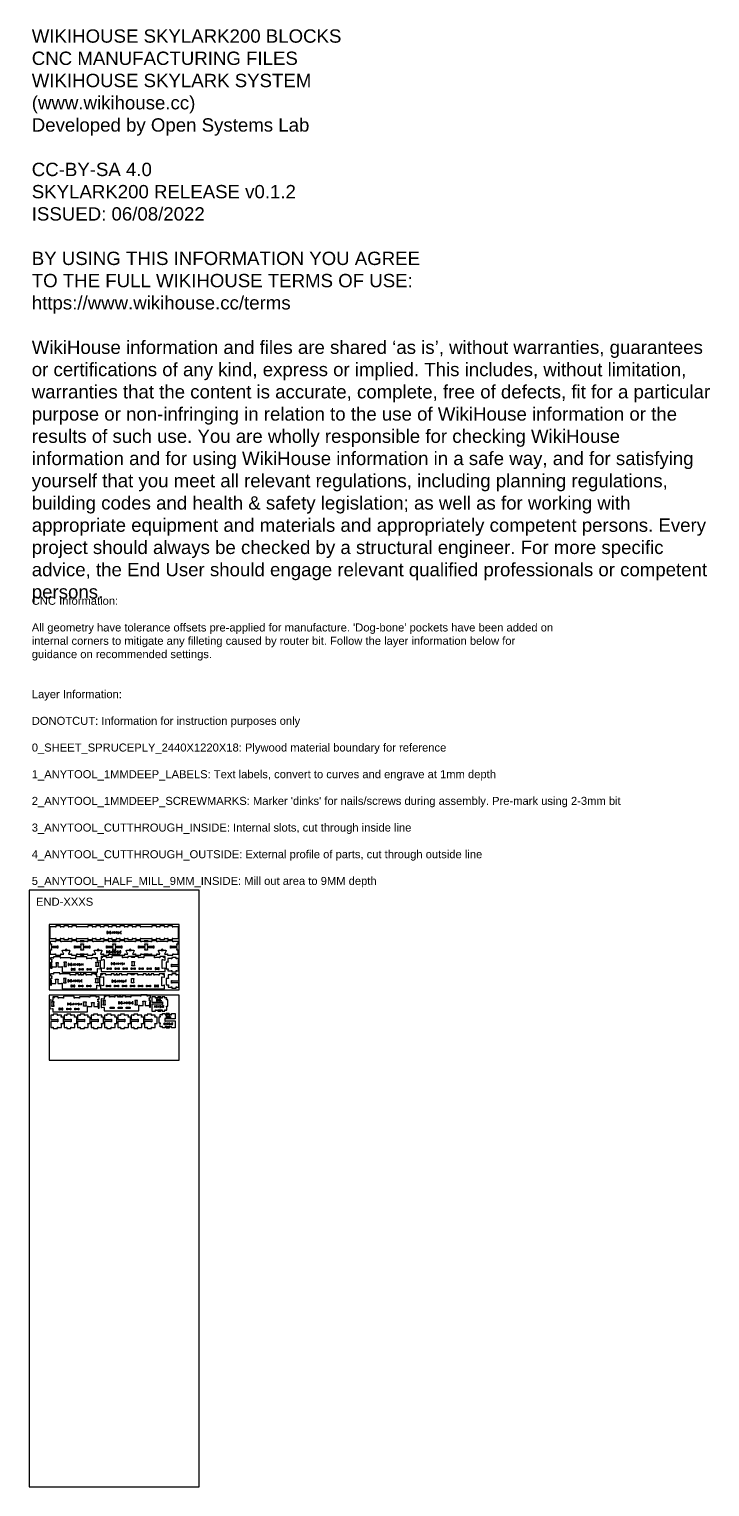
# Model space of a CAD drawing. Extents: x 0 to 12757, y 0 to 27326.
import ezdxf

# ---------------------------------------------------------------- set-up
doc = ezdxf.new("R2010")
doc.units = 0
for name, color, linetype in [('0_SHEET_SPRUCEPLY_2440X122', 1, 'CONTINUOUS'), ('1_ANYTOOL_1MMDEEP_LABELS_S', 2, 'CONTINUOUS'), ('3_ANYTOOL_CUTTHROUGH_INSID', 4, 'CONTINUOUS'), ('4_ANYTOOL_CUTTHROUGH_OUTSI', 5, 'CONTINUOUS'), ('5_ANYTOOL_HALF_MILL_9MM_IN', 70, 'CONTINUOUS'), ('DONOTCUT', 7, 'CONTINUOUS')]:
    doc.layers.add(name, color=color, linetype=linetype)
doc.styles.add('ARIAL', font='')
doc.styles.get('ARIAL').set_extended_font_data('Arial')

msp = doc.modelspace()

# ---------------------------------------------------------------- linework, layer by layer
at = {"layer": '0_SHEET_SPRUCEPLY_2440X122'}
for points in [[(372, 10539), (372, 9319), (2812, 9319), (2812, 10539)], [(372, 9219), (372, 7999), (2812, 7999), (2812, 9219)]]:
    msp.add_lwpolyline(points, close=True, dxfattribs=at)
at = {"layer": '1_ANYTOOL_1MMDEEP_LABELS_S', "color": 2}
for points in [[(1474, 10408), (1458, 10408), (1458, 10372), (1474, 10372)], [(1470, 10392), (1458, 10392)], [(1482, 10372), (1482, 10408), (1502, 10372), (1502, 10408)], [(1586, 10372), (1562, 10408)], [(1562, 10372), (1586, 10408)], [(1618, 10372), (1594, 10408)], [(1594, 10372), (1618, 10408)], [(1650, 10372), (1626, 10408)], [(1626, 10372), (1650, 10408)], [(1688, 10372), (1704, 10408)], [(1538, 10384), (1554, 10384)], [(1463, 10047), (1447, 10047), (1447, 10011), (1463, 10011)], [(1459, 10031), (1447, 10031)], [(1471, 10011), (1471, 10047), (1491, 10011), (1491, 10047)], [(1527, 10023), (1543, 10023)], [(1551, 10011), (1575, 10047)], [(1575, 10011), (1551, 10047)], [(1583, 10011), (1607, 10047)], [(1607, 10011), (1583, 10047)], [(1615, 10011), (1639, 10047)], [(1639, 10011), (1615, 10047)], [(1677, 10011), (1693, 10047)], [(746, 9812), (730, 9812), (730, 9776), (746, 9776)], [(742, 9796), (730, 9796)], [(754, 9776), (754, 9812), (774, 9776), (774, 9812)], [(810, 9788), (826, 9788)], [(858, 9776), (834, 9812)], [(834, 9776), (858, 9812)], [(890, 9776), (866, 9812)], [(866, 9776), (890, 9812)], [(922, 9776), (898, 9812)], [(898, 9776), (922, 9812)], [(960, 9776), (976, 9812)], [(984, 9776), (984, 9812)], [(984, 9796), (1004, 9796)], [(1004, 9812), (1004, 9776)], [(1551, 9826), (1535, 9826), (1535, 9790), (1551, 9790)], [(1547, 9810), (1535, 9810)], [(1559, 9790), (1559, 9826), (1579, 9790), (1579, 9826)], [(1615, 9802), (1631, 9802)], [(1639, 9790), (1663, 9826)], [(1663, 9790), (1639, 9826)], [(1671, 9790), (1695, 9826)], [(1695, 9790), (1671, 9826)], [(1703, 9790), (1727, 9826)], [(1727, 9790), (1703, 9826)], [(1765, 9790), (1781, 9826)], [(1789, 9790), (1789, 9826)], [(741, 9505), (725, 9505), (725, 9469), (741, 9469)], [(737, 9489), (725, 9489)], [(749, 9469), (749, 9505), (769, 9469), (769, 9505)], [(805, 9481), (821, 9481)], [(853, 9469), (829, 9505)], [(829, 9469), (853, 9505)], [(885, 9469), (861, 9505)], [(861, 9469), (885, 9505)], [(917, 9469), (893, 9505)], [(893, 9469), (917, 9505)], [(955, 9469), (971, 9505)], [(995, 9505), (979, 9505), (979, 9469), (995, 9469)], [(991, 9489), (979, 9489)], [(1568, 9496), (1552, 9496), (1552, 9460), (1568, 9460)], [(1564, 9480), (1552, 9480)], [(1576, 9460), (1576, 9496), (1596, 9460), (1596, 9496)], [(1632, 9472), (1648, 9472)], [(1656, 9460), (1680, 9496)], [(1680, 9460), (1656, 9496)], [(1688, 9460), (1712, 9496)], [(1712, 9460), (1688, 9496)], [(1720, 9460), (1744, 9496)], [(1744, 9460), (1720, 9496)], [(1782, 9460), (1798, 9496)], [(1822, 9496), (1806, 9496), (1806, 9460)], [(1822, 9480), (1806, 9480)], [(733, 9069), (717, 9069), (717, 9033), (733, 9033)], [(729, 9053), (717, 9053)], [(741, 9033), (741, 9069), (761, 9033), (761, 9069)], [(797, 9045), (813, 9045)], [(845, 9033), (821, 9069)], [(821, 9033), (845, 9069)], [(877, 9033), (853, 9069)], [(853, 9033), (877, 9069)], [(909, 9033), (885, 9069)], [(885, 9033), (909, 9069)], [(947, 9033), (963, 9069)], [(1690, 9092), (1674, 9092), (1674, 9056), (1690, 9056)], [(1686, 9076), (1674, 9076)], [(1698, 9056), (1698, 9092), (1718, 9056), (1718, 9092)], [(1754, 9068), (1770, 9068)], [(1802, 9056), (1778, 9092)], [(1778, 9056), (1802, 9092)], [(1834, 9056), (1810, 9092)], [(1810, 9056), (1834, 9092)], [(1866, 9056), (1842, 9092)], [(1842, 9056), (1866, 9092)], [(1904, 9056), (1920, 9092)], [(2351, 8987), (2375, 9023)], [(2375, 8987), (2351, 9023)], [(2383, 8987), (2407, 9023)], [(2407, 8987), (2383, 9023)], [(2405, 9141), (2389, 9141), (2389, 9105), (2405, 9105)], [(2401, 9125), (2389, 9125)], [(2413, 9105), (2413, 9141), (2433, 9105), (2433, 9141)], [(2415, 8987), (2439, 9023)], [(2439, 8987), (2415, 9023)], [(2469, 9117), (2485, 9117)], [(2477, 8987), (2493, 9023)], [(2584, 8830), (2568, 8830), (2568, 8794), (2584, 8794)], [(2580, 8814), (2568, 8814)], [(2592, 8794), (2592, 8830), (2612, 8794), (2612, 8830)], [(2648, 8806), (2664, 8806)], [(2546, 8664), (2522, 8700)], [(2522, 8664), (2546, 8700)], [(2578, 8664), (2554, 8700)], [(2554, 8664), (2578, 8700)], [(2610, 8664), (2586, 8700)], [(2586, 8664), (2610, 8700)], [(2648, 8664), (2664, 8700)]]:
    msp.add_lwpolyline(points, dxfattribs=at)
for points in [[(1522, 10408), (1510, 10408), (1510, 10372), (1522, 10372, 0.414214), (1530, 10380), (1530, 10400, 0.414214)], [(1511, 10047), (1499, 10047), (1499, 10011), (1511, 10011, 0.414214), (1519, 10019), (1519, 10039, 0.414214)], [(1713, 10047), (1701, 10047), (1701, 10011), (1713, 10011, 0.414214), (1721, 10019), (1721, 10039, 0.414214)], [(794, 9812), (782, 9812), (782, 9776), (794, 9776, 0.414214), (802, 9784), (802, 9804, 0.414214)], [(1599, 9826), (1587, 9826), (1587, 9790), (1599, 9790, 0.414214), (1607, 9798), (1607, 9818, 0.414214)], [(789, 9505), (777, 9505), (777, 9469), (789, 9469, 0.414214), (797, 9477), (797, 9497, 0.414214)], [(1616, 9496), (1604, 9496), (1604, 9460), (1616, 9460, 0.414214), (1624, 9468), (1624, 9488, 0.414214)], [(781, 9069), (769, 9069), (769, 9033), (781, 9033, 0.414214), (789, 9041), (789, 9061, 0.414214)], [(1738, 9092), (1726, 9092), (1726, 9056), (1738, 9056, 0.414214), (1746, 9064), (1746, 9084, 0.414214)], [(2453, 9141), (2441, 9141), (2441, 9105), (2453, 9105, 0.414214), (2461, 9113), (2461, 9133, 0.414214)], [(2632, 8830), (2620, 8830), (2620, 8794), (2632, 8794, 0.414214), (2640, 8802), (2640, 8822, 0.414214)]]:
    msp.add_lwpolyline(points, format="xyb", close=True, dxfattribs=at)
for points in [[(1658, 10376, 0.136555), (1667, 10372, 0.071716), (1673, 10372, 0.133522), (1677, 10374, 0.344001), (1679, 10383, 0.153745), (1676, 10387, 0.071568), (1671, 10389, -0.00912), (1666, 10390, -0.090615), (1661, 10392, -0.340346), (1659, 10402, -0.284273), (1666, 10408, -0.092596), (1671, 10407, -0.017533), (1676, 10406)], [(1728, 10408), (1718, 10408, 0.414214), (1712, 10402), (1712, 10378, 0.414214), (1718, 10372), (1728, 10372)], [(1647, 10015, 0.136555), (1656, 10011, 0.071716), (1661, 10011, 0.133522), (1666, 10013, 0.344001), (1668, 10023, 0.153745), (1665, 10026, 0.071568), (1660, 10028, -0.00912), (1655, 10029, -0.090615), (1650, 10032, -0.340346), (1647, 10041, -0.284273), (1655, 10047, -0.092596), (1660, 10046, -0.017533), (1665, 10045)], [(930, 9780, 0.136555), (939, 9776, 0.071716), (945, 9776, 0.133522), (949, 9778, 0.344001), (951, 9788, 0.153745), (948, 9792, 0.071568), (943, 9793, -0.00912), (938, 9795, -0.090615), (933, 9797, -0.340346), (931, 9806, -0.284273), (938, 9812, -0.092596), (943, 9812, -0.017533), (948, 9810)], [(1735, 9794, 0.136555), (1745, 9790, 0.071716), (1750, 9790, 0.133522), (1754, 9792, 0.344001), (1756, 9801, 0.153745), (1753, 9805, 0.071568), (1748, 9807, -0.00912), (1743, 9808, -0.090615), (1738, 9810, -0.340346), (1736, 9820, -0.284273), (1743, 9826, -0.092596), (1748, 9825, -0.017533), (1753, 9824)], [(925, 9473, 0.136555), (935, 9469, 0.071716), (940, 9469, 0.133522), (944, 9471, 0.344001), (946, 9480, 0.153745), (943, 9484, 0.071568), (938, 9486, -0.00912), (933, 9487, -0.090615), (929, 9489, -0.340346), (926, 9499, -0.284273), (933, 9505, -0.092596), (938, 9504, -0.017533), (943, 9503)], [(1752, 9464, 0.136555), (1761, 9460, 0.071716), (1767, 9460, 0.133522), (1771, 9462, 0.344001), (1773, 9471, 0.153745), (1770, 9475, 0.071568), (1765, 9477, -0.00912), (1760, 9478, -0.090615), (1755, 9480, -0.340346), (1753, 9490, -0.284273), (1760, 9496, -0.092596), (1765, 9495, -0.017533), (1770, 9494)], [(917, 9037, 0.136555), (926, 9033, 0.071716), (931, 9034, 0.133522), (936, 9036, 0.344001), (938, 9045, 0.153745), (934, 9049, 0.071568), (930, 9051, -0.00912), (925, 9052, -0.090615), (920, 9054, -0.340346), (917, 9063, -0.284273), (925, 9069, -0.092596), (930, 9069, -0.017533), (935, 9067)], [(983, 9069), (983, 9041, -0.414214), (975, 9033), (971, 9033)], [(1874, 9060, 0.136555), (1883, 9057, 0.071716), (1888, 9057, 0.133522), (1893, 9059, 0.344001), (1895, 9068, 0.153745), (1891, 9072, 0.071568), (1887, 9074, -0.00912), (1881, 9075, -0.090615), (1877, 9077, -0.340346), (1874, 9087, -0.284273), (1882, 9092, -0.092596), (1887, 9092, -0.017533), (1892, 9090)], [(1948, 9092), (1936, 9092, 0.414214), (1928, 9084), (1928, 9064, 0.414214), (1936, 9056), (1948, 9056), (1948, 9076), (1942, 9076)], [(2447, 8991, 0.136555), (2456, 8987, 0.071716), (2461, 8987, 0.133522), (2466, 8989, 0.344001), (2468, 8998, 0.153745), (2464, 9002, 0.071568), (2460, 9004, -0.00912), (2454, 9005, -0.090615), (2450, 9007, -0.340346), (2447, 9017, -0.284273), (2455, 9023, -0.092596), (2460, 9022, -0.017533), (2465, 9021)], [(2501, 9007), (2511, 9007, -1), (2511, 8987), (2501, 8987), (2501, 9023), (2511, 9023, -1), (2511, 9007)], [(2618, 8668, 0.136555), (2627, 8665, 0.071716), (2633, 8665, 0.133522), (2637, 8667, 0.344001), (2639, 8676, 0.153745), (2636, 8680, 0.071568), (2631, 8682, -0.00912), (2626, 8683, -0.090615), (2621, 8685, -0.340346), (2619, 8695, -0.284273), (2626, 8700, -0.092596), (2631, 8700, -0.017533), (2636, 8698)], [(2672, 8684), (2682, 8684, -1), (2682, 8664), (2672, 8664), (2672, 8700), (2682, 8700, -1), (2682, 8684)]]:
    msp.add_lwpolyline(points, format="xyb", dxfattribs=at)
at = {"layer": '3_ANYTOOL_CUTTHROUGH_INSID', "color": 4}
for points in [[(1017, 10060), (969, 10060), (969, 10072), (975, 10072), (975, 10102), (861, 10102), (861, 10096), (849, 10096), (849, 10144), (861, 10144), (861, 10138), (975, 10138), (975, 10168), (969, 10168), (969, 10180), (1017, 10180), (1017, 10168), (1011, 10168), (1011, 10138), (1125, 10138), (1125, 10144), (1137, 10144), (1137, 10096), (1125, 10096), (1125, 10102), (1011, 10102), (1011, 10072), (1017, 10072)], [(1617, 10060), (1569, 10060), (1569, 10072), (1575, 10072), (1575, 10102), (1461, 10102), (1461, 10096), (1449, 10096), (1449, 10144), (1461, 10144), (1461, 10138), (1575, 10138), (1575, 10168), (1569, 10168), (1569, 10180), (1617, 10180), (1617, 10168), (1611, 10168), (1611, 10138), (1725, 10138), (1725, 10144), (1737, 10144), (1737, 10096), (1725, 10096), (1725, 10102), (1611, 10102), (1611, 10072), (1617, 10072)], [(2217, 10060), (2169, 10060), (2169, 10072), (2175, 10072), (2175, 10102), (2061, 10102), (2061, 10096), (2049, 10096), (2049, 10144), (2061, 10144), (2061, 10138), (2175, 10138), (2175, 10168), (2169, 10168), (2169, 10180), (2217, 10180), (2217, 10168), (2211, 10168), (2211, 10138), (2325, 10138), (2325, 10144), (2337, 10144), (2337, 10096), (2325, 10096), (2325, 10102), (2211, 10102), (2211, 10072), (2217, 10072)], [(1930, 9836), (1924, 9836), (1924, 9849), (1973, 9849), (1973, 9836), (1967, 9836), (1967, 9781), (1973, 9781), (1973, 9768), (1924, 9768), (1924, 9781), (1930, 9781)], [(692, 9767), (692, 9823), (698, 9823), (698, 9835), (649, 9835), (649, 9823), (655, 9823), (655, 9767), (649, 9767), (649, 9755), (698, 9755), (698, 9767)], [(849, 9714), (849, 9708), (798, 9708), (798, 9714), (786, 9714), (786, 9684), (798, 9684), (798, 9690), (849, 9690), (849, 9684), (861, 9684), (861, 9714)], [(999, 9708), (999, 9714), (1011, 9714), (1011, 9684), (999, 9684), (999, 9690), (948, 9690), (948, 9684), (936, 9684), (936, 9714), (948, 9714), (948, 9708)], [(1124, 9708), (1149, 9708), (1149, 9714), (1161, 9714), (1161, 9684), (1149, 9684), (1149, 9690), (1098, 9690), (1098, 9684), (1086, 9684), (1086, 9714), (1098, 9714), (1098, 9708)], [(1255, 9823), (1249, 9823), (1249, 9835), (1298, 9835), (1298, 9823), (1292, 9823), (1292, 9767), (1298, 9767), (1298, 9755), (1249, 9755), (1249, 9767), (1255, 9767)], [(1473, 9703), (1473, 9697), (1461, 9697), (1461, 9728), (1473, 9728), (1473, 9722), (1524, 9722), (1524, 9728), (1536, 9728), (1536, 9697), (1524, 9697), (1524, 9703)], [(1674, 9722), (1674, 9728), (1686, 9728), (1686, 9697), (1674, 9697), (1674, 9703), (1623, 9703), (1623, 9697), (1611, 9697), (1611, 9728), (1623, 9728), (1623, 9722)], [(1824, 9722), (1824, 9728), (1836, 9728), (1836, 9697), (1824, 9697), (1824, 9703), (1773, 9703), (1773, 9697), (1761, 9697), (1761, 9728), (1773, 9728), (1773, 9722)], [(1974, 9722), (1974, 9728), (1986, 9728), (1986, 9697), (1974, 9697), (1974, 9703), (1923, 9703), (1923, 9697), (1911, 9697), (1911, 9728), (1923, 9728), (1923, 9722)], [(2098, 9722), (2124, 9722), (2124, 9728), (2136, 9728), (2136, 9697), (2124, 9697), (2124, 9703), (2073, 9703), (2073, 9697), (2061, 9697), (2061, 9728), (2073, 9728), (2073, 9722)], [(2274, 9722), (2274, 9728), (2286, 9728), (2286, 9697), (2274, 9697), (2274, 9703), (2223, 9703), (2223, 9697), (2211, 9697), (2211, 9728), (2223, 9728), (2223, 9722)], [(2424, 9703), (2424, 9697), (2436, 9697), (2436, 9728), (2424, 9728), (2424, 9722), (2373, 9722), (2373, 9728), (2361, 9728), (2361, 9697), (2373, 9697), (2373, 9703)], [(685, 9460), (685, 9515), (691, 9515), (691, 9528), (643, 9528), (643, 9515), (649, 9515), (649, 9460), (643, 9460), (643, 9447), (691, 9447), (691, 9460)], [(792, 9401), (792, 9407), (779, 9407), (779, 9376), (792, 9376), (792, 9382), (842, 9382), (842, 9376), (855, 9376), (855, 9407), (842, 9407), (842, 9401)], [(992, 9401), (992, 9407), (1005, 9407), (1005, 9376), (992, 9376), (992, 9382), (942, 9382), (942, 9376), (929, 9376), (929, 9407), (942, 9407), (942, 9401)], [(1117, 9401), (1142, 9401), (1142, 9407), (1155, 9407), (1155, 9376), (1142, 9376), (1142, 9382), (1092, 9382), (1092, 9376), (1079, 9376), (1079, 9407), (1092, 9407), (1092, 9401)], [(1249, 9515), (1243, 9515), (1243, 9528), (1291, 9528), (1291, 9515), (1285, 9515), (1285, 9460), (1291, 9460), (1291, 9447), (1243, 9447), (1243, 9460), (1249, 9460)], [(1514, 9401), (1514, 9407), (1527, 9407), (1527, 9376), (1514, 9376), (1514, 9382), (1464, 9382), (1464, 9376), (1451, 9376), (1451, 9407), (1464, 9407), (1464, 9401)], [(1664, 9401), (1664, 9407), (1677, 9407), (1677, 9376), (1664, 9376), (1664, 9382), (1614, 9382), (1614, 9376), (1601, 9376), (1601, 9407), (1614, 9407), (1614, 9401)], [(1764, 9382), (1764, 9376), (1751, 9376), (1751, 9407), (1764, 9407), (1764, 9401), (1814, 9401), (1814, 9407), (1827, 9407), (1827, 9376), (1814, 9376), (1814, 9382)], [(1964, 9401), (1964, 9407), (1977, 9407), (1977, 9376), (1964, 9376), (1964, 9382), (1914, 9382), (1914, 9376), (1901, 9376), (1901, 9407), (1914, 9407), (1914, 9401)], [(1921, 9515), (1915, 9515), (1915, 9528), (1963, 9528), (1963, 9515), (1957, 9515), (1957, 9460), (1963, 9460), (1963, 9447), (1915, 9447), (1915, 9460), (1921, 9460)], [(2089, 9401), (2114, 9401), (2114, 9407), (2127, 9407), (2127, 9376), (2114, 9376), (2114, 9382), (2064, 9382), (2064, 9376), (2051, 9376), (2051, 9407), (2064, 9407), (2064, 9401)], [(2264, 9401), (2264, 9407), (2277, 9407), (2277, 9376), (2264, 9376), (2264, 9382), (2214, 9382), (2214, 9376), (2201, 9376), (2201, 9407), (2214, 9407), (2214, 9401)], [(2364, 9376), (2364, 9382), (2414, 9382), (2414, 9376), (2427, 9376), (2427, 9407), (2414, 9407), (2414, 9401), (2364, 9401), (2364, 9407), (2351, 9407), (2351, 9376)], [(462, 9080), (468, 9080), (468, 9093), (419, 9093), (419, 9080), (425, 9080), (425, 9025), (419, 9025), (419, 9012), (468, 9012), (468, 9025), (462, 9025)], [(1025, 9025), (1025, 9080), (1019, 9080), (1019, 9093), (1068, 9093), (1068, 9080), (1062, 9080), (1062, 9025), (1068, 9025), (1068, 9012), (1019, 9012), (1019, 9025)], [(1422, 9103), (1428, 9103), (1428, 9116), (1380, 9116), (1380, 9103), (1386, 9103), (1386, 9048), (1380, 9048), (1380, 9035), (1428, 9035), (1428, 9048), (1422, 9048)], [(1986, 9048), (1980, 9048), (1980, 9035), (2028, 9035), (2028, 9048), (2022, 9048), (2022, 9103), (2028, 9103), (2028, 9116), (1980, 9116), (1980, 9103), (1986, 9103)], [(568, 8966), (568, 8972), (556, 8972), (556, 8941), (568, 8941), (568, 8947), (619, 8947), (619, 8941), (631, 8941), (631, 8972), (619, 8972), (619, 8966)], [(769, 8966), (769, 8972), (781, 8972), (781, 8941), (769, 8941), (769, 8947), (718, 8947), (718, 8941), (706, 8941), (706, 8972), (718, 8972), (718, 8966)], [(893, 8966), (919, 8966), (919, 8972), (931, 8972), (931, 8941), (919, 8941), (919, 8947), (868, 8947), (868, 8941), (856, 8941), (856, 8972), (868, 8972), (868, 8966)], [(1579, 8989), (1579, 8995), (1592, 8995), (1592, 8964), (1579, 8964), (1579, 8970), (1529, 8970), (1529, 8964), (1516, 8964), (1516, 8995), (1529, 8995), (1529, 8989)], [(1729, 8989), (1729, 8995), (1742, 8995), (1742, 8964), (1729, 8964), (1729, 8970), (1679, 8970), (1679, 8964), (1666, 8964), (1666, 8995), (1679, 8995), (1679, 8989)], [(1854, 8970), (1829, 8970), (1829, 8964), (1816, 8964), (1816, 8995), (1829, 8995), (1829, 8989), (1879, 8989), (1879, 8995), (1892, 8995), (1892, 8964), (1879, 8964), (1879, 8970)]]:
    msp.add_lwpolyline(points, close=True, dxfattribs=at)
for points in [[(1973, 9931, -1), (1973, 9921), (1923, 9921, -1), (1923, 9931)], [(414, 9805), (414, 9765, 0.414214), (419, 9760), (419, 9760), (419, 9760), (419, 9760), (420, 9760), (420, 9760), (420, 9760), (420, 9760), (420, 9760), (420, 9761), (420, 9761), (420, 9761), (420, 9761), (421, 9761), (421, 9761), (421, 9761), (421, 9761), (421, 9761), (421, 9761), (421, 9761), (421, 9761), (421, 9761), (422, 9761), (422, 9761), (422, 9761), (422, 9761), (422, 9761), (422, 9761), (422, 9761), (422, 9762), (422, 9762), (422, 9762), (423, 9762), (423, 9762), (423, 9762), (423, 9762), (423, 9762), (423, 9762), (423, 9762), (423, 9762), (423, 9763), (423, 9763), (423, 9763), (423, 9763), (423, 9763), (423, 9763), (423, 9763), (424, 9763), (424, 9763), (424, 9764), (424, 9764), (424, 9764), (424, 9764), (424, 9764), (424, 9764), (424, 9764), (424, 9764), (424, 9764), (424, 9765), (424, 9765), (424, 9765), (424, 9765), (424, 9765), (424, 9765), (424, 9765), (424, 9805), (424, 9805), (424, 9805), (424, 9805), (424, 9806), (424, 9806), (424, 9806), (424, 9806), (424, 9806), (424, 9806), (424, 9806), (424, 9806), (424, 9806), (424, 9807), (424, 9807), (424, 9807), (424, 9807), (424, 9807), (423, 9807), (423, 9807), (423, 9807), (423, 9807), (423, 9808), (423, 9808), (423, 9808), (423, 9808), (423, 9808), (423, 9808), (423, 9808), (423, 9808), (423, 9808), (423, 9808), (423, 9809), (422, 9809), (422, 9809), (422, 9809), (422, 9809), (422, 9809), (422, 9809), (422, 9809), (422, 9809), (422, 9809), (422, 9809), (421, 9809), (421, 9809), (421, 9809), (421, 9809), (421, 9810), (421, 9810), (421, 9810), (421, 9810), (421, 9810), (420, 9810), (420, 9810), (420, 9810), (420, 9810), (420, 9810), (420, 9810), (420, 9810), (420, 9810), (420, 9810), (419, 9810), (419, 9810), (419, 9810), (419, 9810, 0.414214)], [(1964, 9610, -1), (1964, 9600), (1914, 9600, -1), (1914, 9610)], [(408, 9498), (408, 9458, 0.414214), (412, 9453), (412, 9453), (413, 9453), (413, 9453), (413, 9453), (413, 9453), (413, 9453), (413, 9453), (413, 9453), (413, 9453), (413, 9453), (414, 9453), (414, 9453), (414, 9453), (414, 9453), (414, 9453), (414, 9453), (414, 9453), (414, 9453), (414, 9453), (415, 9454), (415, 9454), (415, 9454), (415, 9454), (415, 9454), (415, 9454), (415, 9454), (415, 9454), (415, 9454), (415, 9454), (416, 9454), (416, 9454), (416, 9454), (416, 9454), (416, 9455), (416, 9455), (416, 9455), (416, 9455), (416, 9455), (416, 9455), (416, 9455), (416, 9455), (416, 9455), (417, 9455), (417, 9456), (417, 9456), (417, 9456), (417, 9456), (417, 9456), (417, 9456), (417, 9456), (417, 9456), (417, 9456), (417, 9457), (417, 9457), (417, 9457), (417, 9457), (417, 9457), (417, 9457), (417, 9457), (417, 9457), (417, 9457), (417, 9458), (417, 9458), (417, 9458), (417, 9498), (417, 9498), (417, 9498), (417, 9498), (417, 9498), (417, 9498), (417, 9498), (417, 9498), (417, 9499), (417, 9499), (417, 9499), (417, 9499), (417, 9499), (417, 9499), (417, 9499), (417, 9499), (417, 9499), (417, 9500), (417, 9500), (417, 9500), (417, 9500), (417, 9500), (416, 9500), (416, 9500), (416, 9500), (416, 9500), (416, 9501), (416, 9501), (416, 9501), (416, 9501), (416, 9501), (416, 9501), (416, 9501), (416, 9501), (416, 9501), (415, 9501), (415, 9501), (415, 9501), (415, 9502), (415, 9502), (415, 9502), (415, 9502), (415, 9502), (415, 9502), (415, 9502), (414, 9502), (414, 9502), (414, 9502), (414, 9502), (414, 9502), (414, 9502), (414, 9502), (414, 9502), (414, 9502), (413, 9502), (413, 9502), (413, 9502), (413, 9502), (413, 9502), (413, 9502), (413, 9502), (413, 9502), (413, 9502), (412, 9502), (412, 9502, 0.414214)], [(1303, 9062), (1303, 9022, -0.414214), (1298, 9018), (1298, 9018), (1298, 9018), (1298, 9018), (1297, 9018), (1297, 9018), (1297, 9018), (1297, 9018), (1297, 9018), (1297, 9018), (1297, 9018), (1297, 9018), (1297, 9018), (1296, 9018), (1296, 9018), (1296, 9018), (1296, 9018), (1296, 9018), (1296, 9018), (1296, 9018), (1296, 9018), (1296, 9018), (1295, 9018), (1295, 9018), (1295, 9018), (1295, 9018), (1295, 9018), (1295, 9019), (1295, 9019), (1295, 9019), (1295, 9019), (1295, 9019), (1295, 9019), (1294, 9019), (1294, 9019), (1294, 9019), (1294, 9019), (1294, 9019), (1294, 9020), (1294, 9020), (1294, 9020), (1294, 9020), (1294, 9020), (1294, 9020), (1294, 9020), (1294, 9020), (1294, 9020), (1294, 9020), (1293, 9021), (1293, 9021), (1293, 9021), (1293, 9021), (1293, 9021), (1293, 9021), (1293, 9021), (1293, 9021), (1293, 9021), (1293, 9022), (1293, 9022), (1293, 9022), (1293, 9022), (1293, 9022), (1293, 9022), (1293, 9022), (1293, 9022), (1293, 9062), (1293, 9062), (1293, 9063), (1293, 9063), (1293, 9063), (1293, 9063), (1293, 9063), (1293, 9063), (1293, 9063), (1293, 9063), (1293, 9063), (1293, 9064), (1293, 9064), (1293, 9064), (1293, 9064), (1293, 9064), (1293, 9064), (1294, 9064), (1294, 9064), (1294, 9064), (1294, 9064), (1294, 9065), (1294, 9065), (1294, 9065), (1294, 9065), (1294, 9065), (1294, 9065), (1294, 9065), (1294, 9065), (1294, 9065), (1294, 9065), (1294, 9066), (1295, 9066), (1295, 9066), (1295, 9066), (1295, 9066), (1295, 9066), (1295, 9066), (1295, 9066), (1295, 9066), (1295, 9066), (1295, 9066), (1295, 9066), (1296, 9066), (1296, 9067), (1296, 9067), (1296, 9067), (1296, 9067), (1296, 9067), (1296, 9067), (1296, 9067), (1296, 9067), (1297, 9067), (1297, 9067), (1297, 9067), (1297, 9067), (1297, 9067), (1297, 9067), (1297, 9067), (1297, 9067), (1297, 9067), (1298, 9067), (1298, 9067), (1298, 9067), (1298, 9067, -0.414214)], [(2263, 9085, 0.414214), (2259, 9090), (2259, 9090), (2258, 9090), (2258, 9090), (2258, 9090), (2258, 9090), (2258, 9090), (2258, 9090), (2258, 9090), (2258, 9090), (2258, 9090), (2257, 9090), (2257, 9090), (2257, 9090), (2257, 9090), (2257, 9090), (2257, 9090), (2257, 9090), (2257, 9090), (2257, 9090), (2256, 9090), (2256, 9090), (2256, 9090), (2256, 9090), (2256, 9089), (2256, 9089), (2256, 9089), (2256, 9089), (2256, 9089), (2256, 9089), (2255, 9089), (2255, 9089), (2255, 9089), (2255, 9089), (2255, 9089), (2255, 9089), (2255, 9088), (2255, 9088), (2255, 9088), (2255, 9088), (2255, 9088), (2255, 9088), (2255, 9088), (2254, 9088), (2254, 9088), (2254, 9088), (2254, 9087), (2254, 9087), (2254, 9087), (2254, 9087), (2254, 9087), (2254, 9087), (2254, 9087), (2254, 9087), (2254, 9087), (2254, 9086), (2254, 9086), (2254, 9086), (2254, 9086), (2254, 9086), (2254, 9086), (2254, 9086), (2254, 9086), (2254, 9086), (2254, 9085), (2254, 9045), (2254, 9045), (2254, 9045), (2254, 9045), (2254, 9045), (2254, 9045), (2254, 9045), (2254, 9045), (2254, 9045), (2254, 9045), (2254, 9044), (2254, 9044), (2254, 9044), (2254, 9044), (2254, 9044), (2254, 9044), (2254, 9044), (2254, 9044), (2254, 9044), (2254, 9043), (2254, 9043), (2254, 9043), (2255, 9043), (2255, 9043), (2255, 9043), (2255, 9043), (2255, 9043), (2255, 9043), (2255, 9042), (2255, 9042), (2255, 9042), (2255, 9042), (2255, 9042), (2255, 9042), (2255, 9042), (2256, 9042), (2256, 9042), (2256, 9042), (2256, 9042), (2256, 9042), (2256, 9042), (2256, 9041), (2256, 9041), (2256, 9041), (2256, 9041), (2257, 9041), (2257, 9041), (2257, 9041), (2257, 9041), (2257, 9041), (2257, 9041), (2257, 9041), (2257, 9041), (2257, 9041), (2258, 9041), (2258, 9041), (2258, 9041), (2258, 9041), (2258, 9041), (2258, 9041), (2258, 9041), (2258, 9041), (2258, 9041), (2259, 9041), (2259, 9041, 0.414214), (2263, 9045)]]:
    msp.add_lwpolyline(points, format="xyb", close=True, dxfattribs=at)
at = {"layer": '4_ANYTOOL_CUTTHROUGH_OUTSI', "color": 5}
for points in [[(2006, 10500), (2006, 10523), (2080, 10523), (2080, 10499), (2093, 10499), (2093, 10505), (2293, 10505), (2293, 10499), (2306, 10499), (2306, 10523), (2380, 10523), (2380, 10499), (2393, 10499), (2393, 10505), (2443, 10505), (2443, 10499), (2456, 10499), (2456, 10523), (2530, 10523), (2530, 10499), (2543, 10499), (2543, 10505), (2593, 10505), (2593, 10499), (2606, 10499), (2606, 10523), (2680, 10523), (2680, 10499), (2693, 10499), (2693, 10505), (2793, 10505), (2793, 10274), (2693, 10274), (2693, 10280), (2680, 10280), (2680, 10256), (2606, 10256), (2606, 10280), (2593, 10280), (2593, 10274), (2543, 10274), (2543, 10280), (2530, 10280), (2530, 10256), (2456, 10256), (2456, 10280), (2443, 10280), (2443, 10274), (2393, 10274), (2393, 10280), (2380, 10280), (2380, 10256), (2306, 10256), (2306, 10280), (2293, 10280), (2293, 10274), (2093, 10274), (2093, 10280), (2080, 10280), (2080, 10256), (2006, 10256), (2006, 10280), (1993, 10280), (1993, 10274), (1943, 10274), (1943, 10280), (1930, 10280), (1930, 10256), (1856, 10256), (1856, 10280), (1843, 10280), (1843, 10274), (1793, 10274), (1793, 10280), (1780, 10280), (1780, 10256), (1706, 10256), (1706, 10280), (1693, 10280), (1693, 10274), (1643, 10274), (1643, 10280), (1630, 10280), (1630, 10256), (1556, 10256), (1556, 10280), (1543, 10280), (1543, 10274), (1493, 10274), (1493, 10280), (1480, 10280), (1480, 10256), (1406, 10256), (1406, 10280), (1393, 10280), (1393, 10274), (1343, 10274), (1343, 10280), (1330, 10280), (1330, 10256), (1256, 10256), (1256, 10280), (1243, 10280), (1243, 10274), (1193, 10274), (1193, 10280), (1180, 10280), (1180, 10256), (1106, 10256), (1106, 10280), (1093, 10280), (1093, 10274), (893, 10274), (893, 10280), (880, 10280), (880, 10256), (806, 10256), (806, 10280), (793, 10280), (793, 10274), (743, 10274), (743, 10280), (730, 10280), (730, 10256), (656, 10256), (656, 10280), (643, 10280), (643, 10274), (593, 10274), (593, 10280), (580, 10280), (580, 10256), (506, 10256), (506, 10280), (493, 10280), (493, 10274), (393, 10274), (393, 10505), (493, 10505), (493, 10499), (506, 10499), (506, 10523), (580, 10523), (580, 10499), (593, 10499), (593, 10505), (643, 10505), (643, 10499), (656, 10499), (656, 10523), (730, 10523), (730, 10499), (743, 10499), (743, 10505), (793, 10505), (793, 10499), (806, 10499), (806, 10523), (880, 10523), (880, 10499), (893, 10499), (893, 10505), (1093, 10505), (1093, 10499), (1106, 10499), (1106, 10523), (1180, 10523), (1180, 10499), (1193, 10499), (1193, 10505), (1243, 10505), (1243, 10499), (1256, 10499), (1256, 10523), (1330, 10523), (1330, 10499), (1343, 10499), (1343, 10505), (1393, 10505), (1393, 10499), (1406, 10499), (1406, 10523), (1480, 10523), (1480, 10499), (1493, 10499), (1493, 10505), (1543, 10505), (1543, 10499), (1556, 10499), (1556, 10523), (1630, 10523), (1630, 10499), (1643, 10499), (1643, 10505), (1693, 10505), (1693, 10499), (1706, 10499), (1706, 10523), (1780, 10523), (1780, 10499), (1793, 10499), (1793, 10505), (1843, 10505), (1843, 10499), (1856, 10499), (1856, 10523), (1930, 10523), (1930, 10499), (1943, 10499), (1943, 10505), (1993, 10505), (1993, 10499), (2006, 10499)], [(2681, 9755), (2681, 9749), (2668, 9749), (2668, 9797), (2681, 9797), (2681, 9791), (2800, 9791), (2800, 9905), (2766, 9905), (2766, 9899), (2753, 9899), (2753, 9923), (2674, 9923), (2674, 9899), (2661, 9899), (2661, 9905), (2601, 9905), (2601, 9845), (2607, 9845), (2607, 9833), (2565, 9833), (2565, 9713), (2607, 9713), (2607, 9701), (2601, 9701), (2601, 9673), (2661, 9673), (2661, 9679), (2674, 9679), (2674, 9655), (2753, 9655), (2753, 9679), (2766, 9679), (2766, 9673), (2800, 9673), (2800, 9755)], [(2683, 9449), (2683, 9443), (2670, 9443), (2670, 9492), (2683, 9492), (2683, 9486), (2802, 9486), (2802, 9599), (2768, 9599), (2768, 9593), (2755, 9593), (2755, 9617), (2676, 9617), (2676, 9593), (2663, 9593), (2663, 9599), (2603, 9599), (2603, 9540), (2609, 9540), (2609, 9527), (2567, 9527), (2567, 9408), (2609, 9408), (2609, 9395), (2603, 9395), (2603, 9368), (2663, 9368), (2663, 9374), (2676, 9374), (2676, 9350), (2755, 9350), (2755, 9374), (2768, 9374), (2768, 9368), (2802, 9368), (2802, 9449)], [(2542, 9162), (2542, 9186), (2493, 9186), (2493, 9162), (2480, 9162), (2480, 9168), (2474, 9168), (2474, 9162), (2461, 9162), (2461, 9186), (2422, 9186), (2422, 9162), (2409, 9162), (2409, 9168), (2383, 9168), (2383, 9162), (2370, 9162), (2370, 9186), (2301, 9186), (2301, 9086), (2484, 9086), (2484, 9092), (2497, 9092), (2497, 9044), (2484, 9044), (2484, 9050), (2301, 9050), (2301, 8918), (2370, 8918), (2370, 8942), (2383, 8942), (2383, 8936), (2409, 8936), (2409, 8942), (2422, 8942), (2422, 8918), (2461, 8918), (2461, 8942), (2474, 8942), (2474, 8936), (2480, 8936), (2480, 8942), (2493, 8942), (2493, 8918), (2542, 8918), (2542, 8942), (2555, 8942), (2555, 8936), (2582, 8936), (2582, 8996), (2576, 8996), (2576, 9008), (2600, 9008), (2600, 9128), (2576, 9128), (2576, 9140), (2582, 9140), (2582, 9168), (2555, 9168), (2555, 9162), (2542, 9162)], [(525, 8761), (525, 8767), (538, 8767), (538, 8719), (525, 8719), (525, 8725), (406, 8725), (406, 8611), (440, 8611), (440, 8617), (453, 8617), (453, 8593), (532, 8593), (532, 8617), (545, 8617), (545, 8611), (605, 8611), (605, 8671), (599, 8671), (599, 8683), (641, 8683), (641, 8803), (599, 8803), (599, 8815), (605, 8815), (605, 8843), (545, 8843), (545, 8837), (532, 8837), (532, 8861), (453, 8861), (453, 8837), (440, 8837), (440, 8843), (406, 8843), (406, 8761)], [(777, 8761), (777, 8767), (789, 8767), (789, 8719), (777, 8719), (777, 8725), (657, 8725), (657, 8611), (692, 8611), (692, 8617), (704, 8617), (704, 8593), (784, 8593), (784, 8617), (796, 8617), (796, 8611), (857, 8611), (857, 8671), (851, 8671), (851, 8683), (893, 8683), (893, 8803), (851, 8803), (851, 8815), (857, 8815), (857, 8843), (796, 8843), (796, 8837), (784, 8837), (784, 8861), (704, 8861), (704, 8837), (692, 8837), (692, 8843), (657, 8843), (657, 8761)], [(1028, 8761), (1028, 8767), (1040, 8767), (1040, 8719), (1028, 8719), (1028, 8725), (908, 8725), (908, 8611), (943, 8611), (943, 8617), (955, 8617), (955, 8593), (1035, 8593), (1035, 8617), (1047, 8617), (1047, 8611), (1108, 8611), (1108, 8671), (1102, 8671), (1102, 8683), (1144, 8683), (1144, 8803), (1102, 8803), (1102, 8815), (1108, 8815), (1108, 8843), (1047, 8843), (1047, 8837), (1035, 8837), (1035, 8861), (955, 8861), (955, 8837), (943, 8837), (943, 8843), (908, 8843), (908, 8761)], [(1279, 8761), (1279, 8767), (1291, 8767), (1291, 8719), (1279, 8719), (1279, 8725), (1159, 8725), (1159, 8611), (1194, 8611), (1194, 8617), (1206, 8617), (1206, 8593), (1286, 8593), (1286, 8617), (1298, 8617), (1298, 8611), (1359, 8611), (1359, 8671), (1353, 8671), (1353, 8683), (1395, 8683), (1395, 8803), (1353, 8803), (1353, 8815), (1359, 8815), (1359, 8843), (1298, 8843), (1298, 8837), (1286, 8837), (1286, 8861), (1206, 8861), (1206, 8837), (1194, 8837), (1194, 8843), (1159, 8843), (1159, 8761)], [(1530, 8761), (1530, 8767), (1543, 8767), (1543, 8719), (1530, 8719), (1530, 8725), (1411, 8725), (1411, 8611), (1445, 8611), (1445, 8617), (1458, 8617), (1458, 8593), (1537, 8593), (1537, 8617), (1550, 8617), (1550, 8611), (1610, 8611), (1610, 8671), (1604, 8671), (1604, 8683), (1646, 8683), (1646, 8803), (1604, 8803), (1604, 8815), (1610, 8815), (1610, 8843), (1550, 8843), (1550, 8837), (1537, 8837), (1537, 8861), (1458, 8861), (1458, 8837), (1445, 8837), (1445, 8843), (1411, 8843), (1411, 8761)], [(1781, 8761), (1781, 8767), (1794, 8767), (1794, 8719), (1781, 8719), (1781, 8725), (1662, 8725), (1662, 8611), (1696, 8611), (1696, 8617), (1709, 8617), (1709, 8593), (1788, 8593), (1788, 8617), (1801, 8617), (1801, 8611), (1861, 8611), (1861, 8671), (1855, 8671), (1855, 8683), (1897, 8683), (1897, 8803), (1855, 8803), (1855, 8815), (1861, 8815), (1861, 8843), (1801, 8843), (1801, 8837), (1788, 8837), (1788, 8861), (1709, 8861), (1709, 8837), (1696, 8837), (1696, 8843), (1662, 8843), (1662, 8761)], [(2032, 8761), (2032, 8767), (2045, 8767), (2045, 8719), (2032, 8719), (2032, 8725), (1913, 8725), (1913, 8611), (1947, 8611), (1947, 8617), (1960, 8617), (1960, 8593), (2039, 8593), (2039, 8617), (2052, 8617), (2052, 8611), (2112, 8611), (2112, 8671), (2106, 8671), (2106, 8683), (2148, 8683), (2148, 8803), (2106, 8803), (2106, 8815), (2112, 8815), (2112, 8843), (2052, 8843), (2052, 8837), (2039, 8837), (2039, 8861), (1960, 8861), (1960, 8837), (1947, 8837), (1947, 8843), (1913, 8843), (1913, 8761)], [(2283, 8761), (2283, 8767), (2296, 8767), (2296, 8719), (2283, 8719), (2283, 8725), (2164, 8725), (2164, 8611), (2198, 8611), (2198, 8617), (2211, 8617), (2211, 8593), (2290, 8593), (2290, 8617), (2303, 8617), (2303, 8611), (2363, 8611), (2363, 8671), (2357, 8671), (2357, 8683), (2399, 8683), (2399, 8803), (2357, 8803), (2357, 8815), (2363, 8815), (2363, 8843), (2303, 8843), (2303, 8837), (2290, 8837), (2290, 8861), (2211, 8861), (2211, 8837), (2198, 8837), (2198, 8843), (2164, 8843), (2164, 8761)], [(2497, 8847), (2497, 8871), (2546, 8871), (2546, 8847), (2559, 8847), (2559, 8853), (2565, 8853), (2565, 8847), (2578, 8847), (2578, 8871), (2617, 8871), (2617, 8847), (2630, 8847), (2630, 8853), (2656, 8853), (2656, 8847), (2669, 8847), (2669, 8871), (2738, 8871), (2738, 8772), (2555, 8772), (2555, 8778), (2542, 8778), (2542, 8729), (2555, 8729), (2555, 8735), (2738, 8735), (2738, 8604), (2669, 8604), (2669, 8628), (2656, 8628), (2656, 8622), (2630, 8622), (2630, 8628), (2617, 8628), (2617, 8604), (2578, 8604), (2578, 8628), (2565, 8628), (2565, 8622), (2559, 8622), (2559, 8628), (2546, 8628), (2546, 8604), (2497, 8604), (2497, 8628), (2484, 8628), (2484, 8622), (2457, 8622), (2457, 8681), (2463, 8681), (2463, 8694), (2439, 8694), (2439, 8813), (2463, 8813), (2463, 8826), (2457, 8826), (2457, 8853), (2484, 8853), (2484, 8847), (2497, 8847)]]:
    msp.add_lwpolyline(points, close=True, dxfattribs=at)
for points in [[(2693, 9970), (2693, 9994), (2705, 9994), (2705, 9988), (2793, 9988), (2793, 10060), (2769, 10060), (2769, 10072), (2775, 10072), (2775, 10102), (2661, 10102), (2661, 10096), (2649, 10096), (2649, 10144), (2661, 10144), (2661, 10138), (2775, 10138), (2775, 10168), (2769, 10168), (2769, 10180), (2793, 10180), (2793, 10220), (2705, 10220), (2705, 10214), (2693, 10214), (2693, 10238), (2593, 10238), (2593, 10214), (2581, 10214), (2581, 10220), (2405, 10220), (2405, 10214), (2393, 10214), (2393, 10238), (2293, 10238), (2293, 10214), (2281, 10214), (2281, 10220), (2230, 10220), (2230, 10214), (2218, 10214), (2218, 10238), (2168, 10238), (2168, 10214), (2156, 10214), (2156, 10220), (2105, 10220), (2105, 10214), (2093, 10214), (2093, 10238), (1993, 10238), (1993, 10214), (1981, 10214), (1981, 10220), (1805, 10220), (1805, 10214), (1793, 10214), (1793, 10238), (1693, 10238), (1693, 10214), (1681, 10214), (1681, 10220), (1630, 10220), (1630, 10214), (1618, 10214), (1618, 10238), (1568, 10238), (1568, 10214), (1556, 10214), (1556, 10220), (1505, 10220), (1505, 10214), (1493, 10214), (1493, 10238), (1393, 10238), (1393, 10214), (1381, 10214), (1381, 10220), (1205, 10220), (1205, 10214), (1193, 10214), (1193, 10238), (1093, 10238), (1093, 10214), (1081, 10214), (1081, 10220), (1030, 10220), (1030, 10214), (1018, 10214), (1018, 10238), (968, 10238), (968, 10214), (956, 10214), (956, 10220), (905, 10220), (905, 10214), (893, 10214), (893, 10238), (793, 10238), (793, 10214), (781, 10214), (781, 10220), (605, 10220), (605, 10214), (593, 10214), (593, 10238), (493, 10238), (493, 10214), (481, 10214), (481, 10220), (393, 10220), (393, 10180), (417, 10180), (417, 10168), (411, 10168), (411, 10138), (525, 10138), (525, 10144), (537, 10144), (537, 10096), (525, 10096), (525, 10102), (411, 10102), (411, 10072), (417, 10072), (417, 10060), (393, 10060), (393, 9988), (481, 9988), (481, 9994), (493, 9994), (493, 9970), (593, 9970), (593, 9994), (605, 9994), (605, 9988), (648, 9988), (621, 10049), (621, 10049, -0.539734), (627, 10058), (759, 10058, -0.539734), (765, 10049), (739, 9988), (781, 9988), (781, 9994), (793, 9994), (793, 9970), (893, 9970), (893, 9994), (905, 9994), (905, 9988), (956, 9988), (956, 9994), (968, 9994), (968, 9970), (1018, 9970), (1018, 9994), (1030, 9994), (1030, 9988), (1081, 9988), (1081, 9994), (1093, 9994), (1093, 9970), (1193, 9970), (1193, 9994), (1205, 9994), (1205, 9988), (1248, 9988), (1221, 10049), (1221, 10049, -0.539734), (1227, 10058), (1359, 10058, -0.539734), (1365, 10049), (1339, 9988), (1381, 9988), (1381, 9994), (1393, 9994), (1393, 9970), (1493, 9970), (1493, 9994), (1505, 9994), (1505, 9988), (1556, 9988), (1556, 9994), (1568, 9994), (1568, 9970), (1618, 9970), (1618, 9994), (1630, 9994), (1630, 9988), (1681, 9988), (1681, 9994), (1693, 9994), (1693, 9970), (1793, 9970), (1793, 9994), (1805, 9994), (1805, 9988), (1848, 9988), (1821, 10049), (1821, 10049, -0.539734), (1827, 10058), (1959, 10058, -0.539734), (1965, 10049), (1939, 9988), (1981, 9988), (1981, 9994), (1993, 9994), (1993, 9970), (2093, 9970), (2093, 9994), (2105, 9994), (2105, 9988), (2156, 9988), (2156, 9994), (2168, 9994), (2168, 9970), (2218, 9970), (2218, 9994), (2230, 9994), (2230, 9988), (2281, 9988), (2281, 9994), (2293, 9994), (2293, 9970), (2393, 9970), (2393, 9994), (2405, 9994), (2405, 9988), (2448, 9988), (2421, 10049), (2421, 10049, -0.539734), (2427, 10058), (2559, 10058, -0.539734), (2565, 10049), (2539, 9988), (2581, 9988), (2581, 9994), (2593, 9994), (2593, 9970), (2693, 9970)], [(1322, 9703), (1281, 9710), (1281, 9710), (1281, 9710, 0.463455), (1273, 9704), (1273, 9644), (624, 9644), (624, 9750), (611, 9750), (611, 9744), (542, 9744), (542, 9812), (548, 9812), (548, 9824), (499, 9824), (499, 9812), (505, 9812), (505, 9744), (436, 9744), (436, 9750), (423, 9750), (423, 9714), (406, 9714), (406, 9836), (430, 9836), (430, 9848), (424, 9848), (424, 9874), (430, 9874), (430, 9886), (406, 9886), (406, 9926), (451, 9926), (451, 9920), (464, 9920), (464, 9944), (583, 9944), (583, 9920), (596, 9920), (596, 9926), (773, 9926), (773, 9902), (786, 9902), (786, 9908), (861, 9908), (861, 9902), (874, 9902), (874, 9944), (1073, 9944), (1073, 9902), (1086, 9902), (1086, 9908), (1161, 9908), (1161, 9902), (1174, 9902), (1174, 9926), (1273, 9926), (1273, 9917), (1249, 9917), (1249, 9917, 1), (1249, 9908), (1273, 9908), (1273, 9868), (1273, 9868, 0.463455), (1281, 9862), (1281, 9862), (1281, 9862), (1281, 9862), (1322, 9870, -0.220352), (1326, 9868, -0.220464), (1328, 9864), (1328, 9708, -0.463325)], [(2523, 9921, -1), (2523, 9931), (2548, 9931), (2548, 9939), (2449, 9939), (2449, 9915), (2436, 9915), (2436, 9921), (2361, 9921), (2361, 9915), (2348, 9915), (2348, 9957), (2149, 9957), (2149, 9915), (2136, 9915), (2136, 9921), (2061, 9921), (2061, 9915), (2048, 9915), (2048, 9939), (1849, 9939), (1849, 9915), (1836, 9915), (1836, 9921), (1761, 9921), (1761, 9915), (1748, 9915), (1748, 9957), (1549, 9957), (1549, 9915), (1536, 9915), (1536, 9921), (1461, 9921), (1461, 9915), (1448, 9915), (1448, 9939), (1349, 9939), (1349, 9931), (1373, 9931), (1373, 9931, -1), (1373, 9921), (1349, 9921), (1349, 9882), (1349, 9882, 0.220464), (1351, 9877, 0.220352), (1355, 9876), (1396, 9884), (1396, 9884), (1396, 9884, -0.463455), (1404, 9878), (1404, 9722, -0.463455), (1396, 9716), (1396, 9716), (1396, 9716), (1396, 9716), (1355, 9723, 0.220352), (1351, 9722, 0.220464), (1349, 9718), (1349, 9658), (2548, 9658), (2548, 9718), (2548, 9718, 0.220464), (2546, 9722, 0.220352), (2541, 9723), (2500, 9716), (2500, 9716), (2500, 9716), (2500, 9716, -0.463455), (2493, 9722), (2493, 9878, -0.463455), (2500, 9884), (2500, 9884), (2500, 9884), (2541, 9876), (2541, 9876, 0.220352), (2546, 9877, 0.220464), (2548, 9882), (2548, 9921), (2523, 9921)], [(493, 9505), (493, 9517), (541, 9517), (541, 9504), (535, 9504), (535, 9437), (605, 9437), (605, 9443), (617, 9443), (617, 9337), (1267, 9337), (1267, 9397), (1267, 9397, -0.463455), (1274, 9403), (1274, 9403), (1274, 9403), (1315, 9395), (1315, 9395, 0.220352), (1320, 9396, 0.220464), (1322, 9401), (1322, 9557, 0.220464), (1320, 9561, 0.220352), (1315, 9562), (1274, 9555), (1274, 9555), (1274, 9555), (1274, 9555, -0.463455), (1267, 9561), (1267, 9600), (1242, 9600), (1242, 9600, -1), (1242, 9610), (1267, 9610), (1267, 9618), (1167, 9618), (1167, 9594), (1155, 9594), (1155, 9600), (1079, 9600), (1079, 9594), (1067, 9594), (1067, 9618), (1012, 9618), (1012, 9594), (1000, 9594), (1000, 9600), (988, 9600), (988, 9594), (976, 9594), (976, 9618), (958, 9618), (958, 9594), (946, 9594), (946, 9600), (934, 9600), (934, 9594), (922, 9594), (922, 9618), (867, 9618), (867, 9594), (855, 9594), (855, 9600), (779, 9600), (779, 9594), (767, 9594), (767, 9618), (589, 9618), (589, 9612), (577, 9612), (577, 9636), (457, 9636), (457, 9612), (445, 9612), (445, 9618), (399, 9618), (399, 9579), (423, 9579), (423, 9566), (417, 9566), (417, 9541), (423, 9541), (423, 9528), (399, 9528), (399, 9407), (417, 9407), (417, 9443), (429, 9443), (429, 9437), (499, 9437), (499, 9504), (493, 9504), (493, 9505)], [(2351, 9600), (2351, 9594), (2339, 9594), (2339, 9618), (2284, 9618), (2284, 9594), (2272, 9594), (2272, 9600), (2260, 9600), (2260, 9594), (2248, 9594), (2248, 9618), (2230, 9618), (2230, 9594), (2218, 9594), (2218, 9600), (2206, 9600), (2206, 9594), (2194, 9594), (2194, 9618), (2139, 9618), (2139, 9594), (2127, 9594), (2127, 9600), (2051, 9600), (2051, 9594), (2039, 9594), (2039, 9618), (1839, 9618), (1839, 9594), (1827, 9594), (1827, 9600), (1751, 9600), (1751, 9594), (1739, 9594), (1739, 9618), (1684, 9618), (1684, 9594), (1672, 9594), (1672, 9600), (1660, 9600), (1660, 9594), (1648, 9594), (1648, 9618), (1630, 9618), (1630, 9594), (1618, 9594), (1618, 9600), (1606, 9600), (1606, 9594), (1594, 9594), (1594, 9618), (1539, 9618), (1539, 9594), (1527, 9594), (1527, 9600), (1451, 9600), (1451, 9594), (1439, 9594), (1439, 9618), (1339, 9618), (1339, 9610), (1364, 9610), (1364, 9610, -1), (1364, 9600), (1339, 9600), (1339, 9561), (1339, 9561, 0.220464), (1341, 9556, 0.220352), (1346, 9555), (1387, 9563), (1387, 9563), (1387, 9563, -0.463455), (1394, 9557), (1394, 9401, -0.463455), (1387, 9395), (1387, 9395), (1387, 9395), (1387, 9395), (1346, 9402, 0.220352), (1341, 9401, 0.220464), (1339, 9397), (1339, 9337), (2539, 9337), (2539, 9397), (2539, 9397, 0.220464), (2536, 9401, 0.220352), (2532, 9402), (2491, 9395), (2491, 9395), (2491, 9395), (2491, 9395, -0.463455), (2484, 9401), (2484, 9557, -0.463455), (2491, 9563), (2491, 9563), (2491, 9563), (2532, 9555), (2532, 9555, 0.220352), (2536, 9556, 0.220464), (2539, 9561), (2539, 9600), (2514, 9600), (2514, 9600, -1), (2514, 9610), (2539, 9610), (2539, 9618), (2439, 9618), (2439, 9594), (2427, 9594), (2427, 9600), (2351, 9600)], [(436, 8967, -0.463455), (444, 8961), (444, 8902), (1093, 8902), (1093, 9008), (1106, 9008), (1106, 9002), (1175, 9002), (1175, 9069), (1169, 9069), (1169, 9082), (1218, 9082), (1218, 9069), (1212, 9069), (1212, 9002), (1281, 9002), (1281, 9008), (1294, 9008), (1294, 8972), (1311, 8972), (1311, 9093), (1287, 9093), (1287, 9106), (1293, 9106), (1293, 9131), (1287, 9131), (1287, 9144), (1311, 9144), (1311, 9183), (1266, 9183), (1266, 9177), (1253, 9177), (1253, 9201), (1134, 9201), (1134, 9177), (1121, 9177), (1121, 9183), (944, 9183), (944, 9159), (931, 9159), (931, 9165), (856, 9165), (856, 9159), (843, 9159), (843, 9201), (644, 9201), (644, 9159), (631, 9159), (631, 9165), (556, 9165), (556, 9159), (543, 9159), (543, 9183), (444, 9183), (444, 9175), (468, 9175), (468, 9175, -1), (468, 9165), (444, 9165), (444, 9125), (444, 9125, -0.463455), (436, 9119), (436, 9119), (436, 9119), (436, 9119), (395, 9127, 0.220352), (391, 9126, 0.220464), (389, 9121), (389, 8965, 0.220464), (391, 8961, 0.220352), (395, 8960), (436, 8967), (436, 8967)], [(1604, 9182), (1592, 9182), (1592, 9188), (1516, 9188), (1516, 9182), (1504, 9182), (1504, 9206), (1404, 9206), (1404, 9198), (1429, 9198), (1429, 9198, -1), (1429, 9188), (1404, 9188), (1404, 9149), (1404, 9149, -0.463455), (1397, 9142), (1397, 9142), (1397, 9142), (1397, 9142), (1356, 9150, 0.220352), (1351, 9149, 0.220464), (1349, 9144), (1349, 8989, 0.220464), (1351, 8984, 0.220352), (1356, 8983), (1397, 8991), (1397, 8991), (1397, 8991, -0.463455), (1404, 8984), (1404, 8925), (2054, 8925), (2054, 9031), (2066, 9031), (2066, 9025), (2136, 9025), (2136, 9092), (2130, 9092), (2130, 9105), (2178, 9105), (2178, 9092), (2172, 9092), (2172, 9025), (2242, 9025), (2242, 9031), (2254, 9031), (2254, 8995), (2272, 8995), (2272, 9116), (2248, 9116), (2248, 9129), (2254, 9129), (2254, 9154), (2248, 9154), (2248, 9167), (2272, 9167), (2272, 9206), (2226, 9206), (2226, 9200), (2214, 9200), (2214, 9224), (2094, 9224), (2094, 9200), (2082, 9200), (2082, 9206), (1904, 9206), (1904, 9182), (1892, 9182), (1892, 9188), (1816, 9188), (1816, 9182), (1804, 9182), (1804, 9206), (1749, 9206), (1749, 9182), (1737, 9182), (1737, 9188), (1725, 9188), (1725, 9182), (1713, 9182), (1713, 9206), (1695, 9206), (1695, 9182), (1683, 9182), (1683, 9188), (1671, 9188), (1671, 9182), (1659, 9182), (1659, 9206), (1604, 9206), (1604, 9182), (1604, 9182)]]:
    msp.add_lwpolyline(points, format="xyb", close=True, dxfattribs=at)
at = {"layer": '5_ANYTOOL_HALF_MILL_9MM_IN', "color": 3}
for points in [[(961, 10238, 0.414214), (955, 10232), (955, 10226, 0.414214), (961, 10220), (1025, 10220, 0.414214), (1031, 10226), (1031, 10232, 0.414214), (1025, 10238)], [(1561, 10238, 0.414214), (1555, 10232), (1555, 10226, 0.414214), (1561, 10220), (1625, 10220, 0.414214), (1631, 10226), (1631, 10232, 0.414214), (1625, 10238)], [(2161, 10238, 0.414214), (2155, 10232), (2155, 10226, 0.414214), (2161, 10220), (2225, 10220, 0.414214), (2231, 10226), (2231, 10232, 0.414214), (2225, 10238)], [(713, 10058, 1), (673, 10058), (673, 10058), (673, 10052), (713, 10052), (713, 10058), (713, 10058)], [(961, 9988, 0.414214), (955, 9982), (955, 9976, 0.414214), (961, 9970), (1025, 9970, 0.414214), (1031, 9976), (1031, 9982, 0.414214), (1025, 9988)], [(1313, 10058, 1), (1273, 10058), (1273, 10058), (1273, 10052), (1313, 10052), (1313, 10058), (1313, 10058)], [(1561, 9988, 0.414214), (1555, 9982), (1555, 9976, 0.414214), (1561, 9970), (1625, 9970, 0.414214), (1631, 9976), (1631, 9982, 0.414214), (1625, 9988)], [(1913, 10058, 1), (1873, 10058), (1873, 10058), (1873, 10052), (1913, 10052), (1913, 10058), (1913, 10058)], [(2161, 9988, 0.414214), (2155, 9982), (2155, 9976, 0.414214), (2161, 9970), (2225, 9970, 0.414214), (2231, 9976), (2231, 9982, 0.414214), (2225, 9988)], [(2513, 10058, 1), (2473, 10058), (2473, 10058), (2473, 10052), (2513, 10052), (2513, 10058), (2513, 10058)], [(2417, 9186, 0.414214), (2411, 9180), (2411, 9174, 0.414214), (2417, 9168), (2466, 9168, 0.414214), (2472, 9174), (2472, 9180, 0.414214), (2466, 9186)], [(2417, 8936, 0.414214), (2411, 8930), (2411, 8924, 0.414214), (2417, 8918), (2466, 8918, 0.414214), (2472, 8924), (2472, 8930, 0.414214), (2466, 8936)], [(2573, 8872, 0.414214), (2567, 8866), (2567, 8859, 0.414214), (2573, 8853), (2622, 8853, 0.414214), (2628, 8859), (2628, 8866, 0.414214), (2622, 8872)], [(2573, 8622, 0.414214), (2567, 8616), (2567, 8609, 0.414214), (2573, 8603), (2622, 8603, 0.414214), (2628, 8609), (2628, 8616, 0.414214), (2622, 8622)]]:
    msp.add_lwpolyline(points, format="xyb", close=True, dxfattribs=at)
at = {"layer": 'DONOTCUT'}
msp.add_lwpolyline([(0, 0), (3183, 0), (3183, 11187), (0, 11187)], close=True, dxfattribs=at)

# ---------------------------------------------------------------- texts
at = {"layer": 'DONOTCUT', "attachment_point": 1, "style": 'ARIAL'}
for s, insert, char_height, width in [('{\\fArial;WIKIHOUSE SKYLARK200 BLOCKS}\\P{\\fArial;CNC MANUFACTURING FILES}\\P{\\fArial;WIKIHOUSE SKYLARK SYSTEM}\\P{\\fArial;(www.wikihouse.cc)}\\P{\\fArial;Developed by Open Systems Lab}\\P\\P{\\fArial;CC-BY-SA 4.0}\\P{\\fArial;SKYLARK200 RELEASE v0.1.2}\\P{\\fArial;ISSUED: 06/08/2022}\\P\\P{\\fArial;BY USING THIS INFORMATION YOU AGREE }\\P{\\fArial;TO THE FULL WIKIHOUSE TERMS OF USE:}\\P{\\fArial;https://www.wikihouse.cc/terms}\\P\\P{\\fArial;WikiHouse information and files are shared }{\\fArial;‘as is}{\\fArial;’, without warranties, guarantees }\\P{\\fArial;or certifications of any kind, express or implied. This includes, without limitation, }\\P{\\fArial;warranties that the content is accurate, complete, free of defects, fit for a particular }\\P{\\fArial;purpose or non-infringing in relation to the use of WikiHouse information or the }\\P{\\fArial;results of such use. You are wholly responsible for checking WikiHouse }\\P{\\fArial;information and for using WikiHouse information in a safe way, and for satisfying }\\P{\\fArial;yourself that you meet all relevant regulations, including planning regulations, }\\P{\\fArial;building codes and health & safety legislation; as well as for working with }\\P{\\fArial;appropriate equipment and materials and appropriately competent persons. Every }\\P{\\fArial;project should always be checked by a structural engineer. For more specific }\\P{\\fArial;advice, the End User should engage relevant qualified professionals or competent }\\P{\\fArial;persons.}\\P', (49, 27322), 250, 12895.38), ("{\\fArial;CNC Information:}\\P\\P{\\fArial;All geometry have tolerance offsets pre-applied for manufacture. 'Dog-bone' pockets have been added on}\\P{\\fArial;internal corners to mitigate any filleting caused by router bit. Follow the layer information below for}\\P{\\fArial;guidance on recommended settings.}\\P\\P\\P{\\fArial;Layer Information:}\\P\\P{\\fArial;DONOTCUT: Information for instruction purposes only}\\P\\P{\\fArial;0_SHEET_SPRUCEPLY_2440X1220X18: Plywood material boundary for reference}\\P\\P{\\fArial;1_ANYTOOL_1MMDEEP_LABELS: Text labels, convert to curves and engrave at 1mm depth}\\P\\P{\\fArial;2_ANYTOOL_1MMDEEP_SCREWMARKS: Marker 'dinks' for nails/screws during assembly. Pre-mark using 2-3mm bit}\\P\\P{\\fArial;3_ANYTOOL_CUTTHROUGH_INSIDE: Internal slots, cut through inside line}\\P\\P{\\fArial;4_ANYTOOL_CUTTHROUGH_OUTSIDE: External profile of parts, cut through outside line}\\P\\P{\\fArial;5_ANYTOOL_HALF_MILL_9MM_INSIDE: Mill out area to 9MM depth}", (49, 16685), 150, 22265.22), ('END-XXXS', (129, 11043, 0), 150, 2414.67)]:
    msp.add_mtext(s, dxfattribs=dict(at, insert=insert, char_height=char_height, width=width))

doc.saveas('drawing.dxf')
